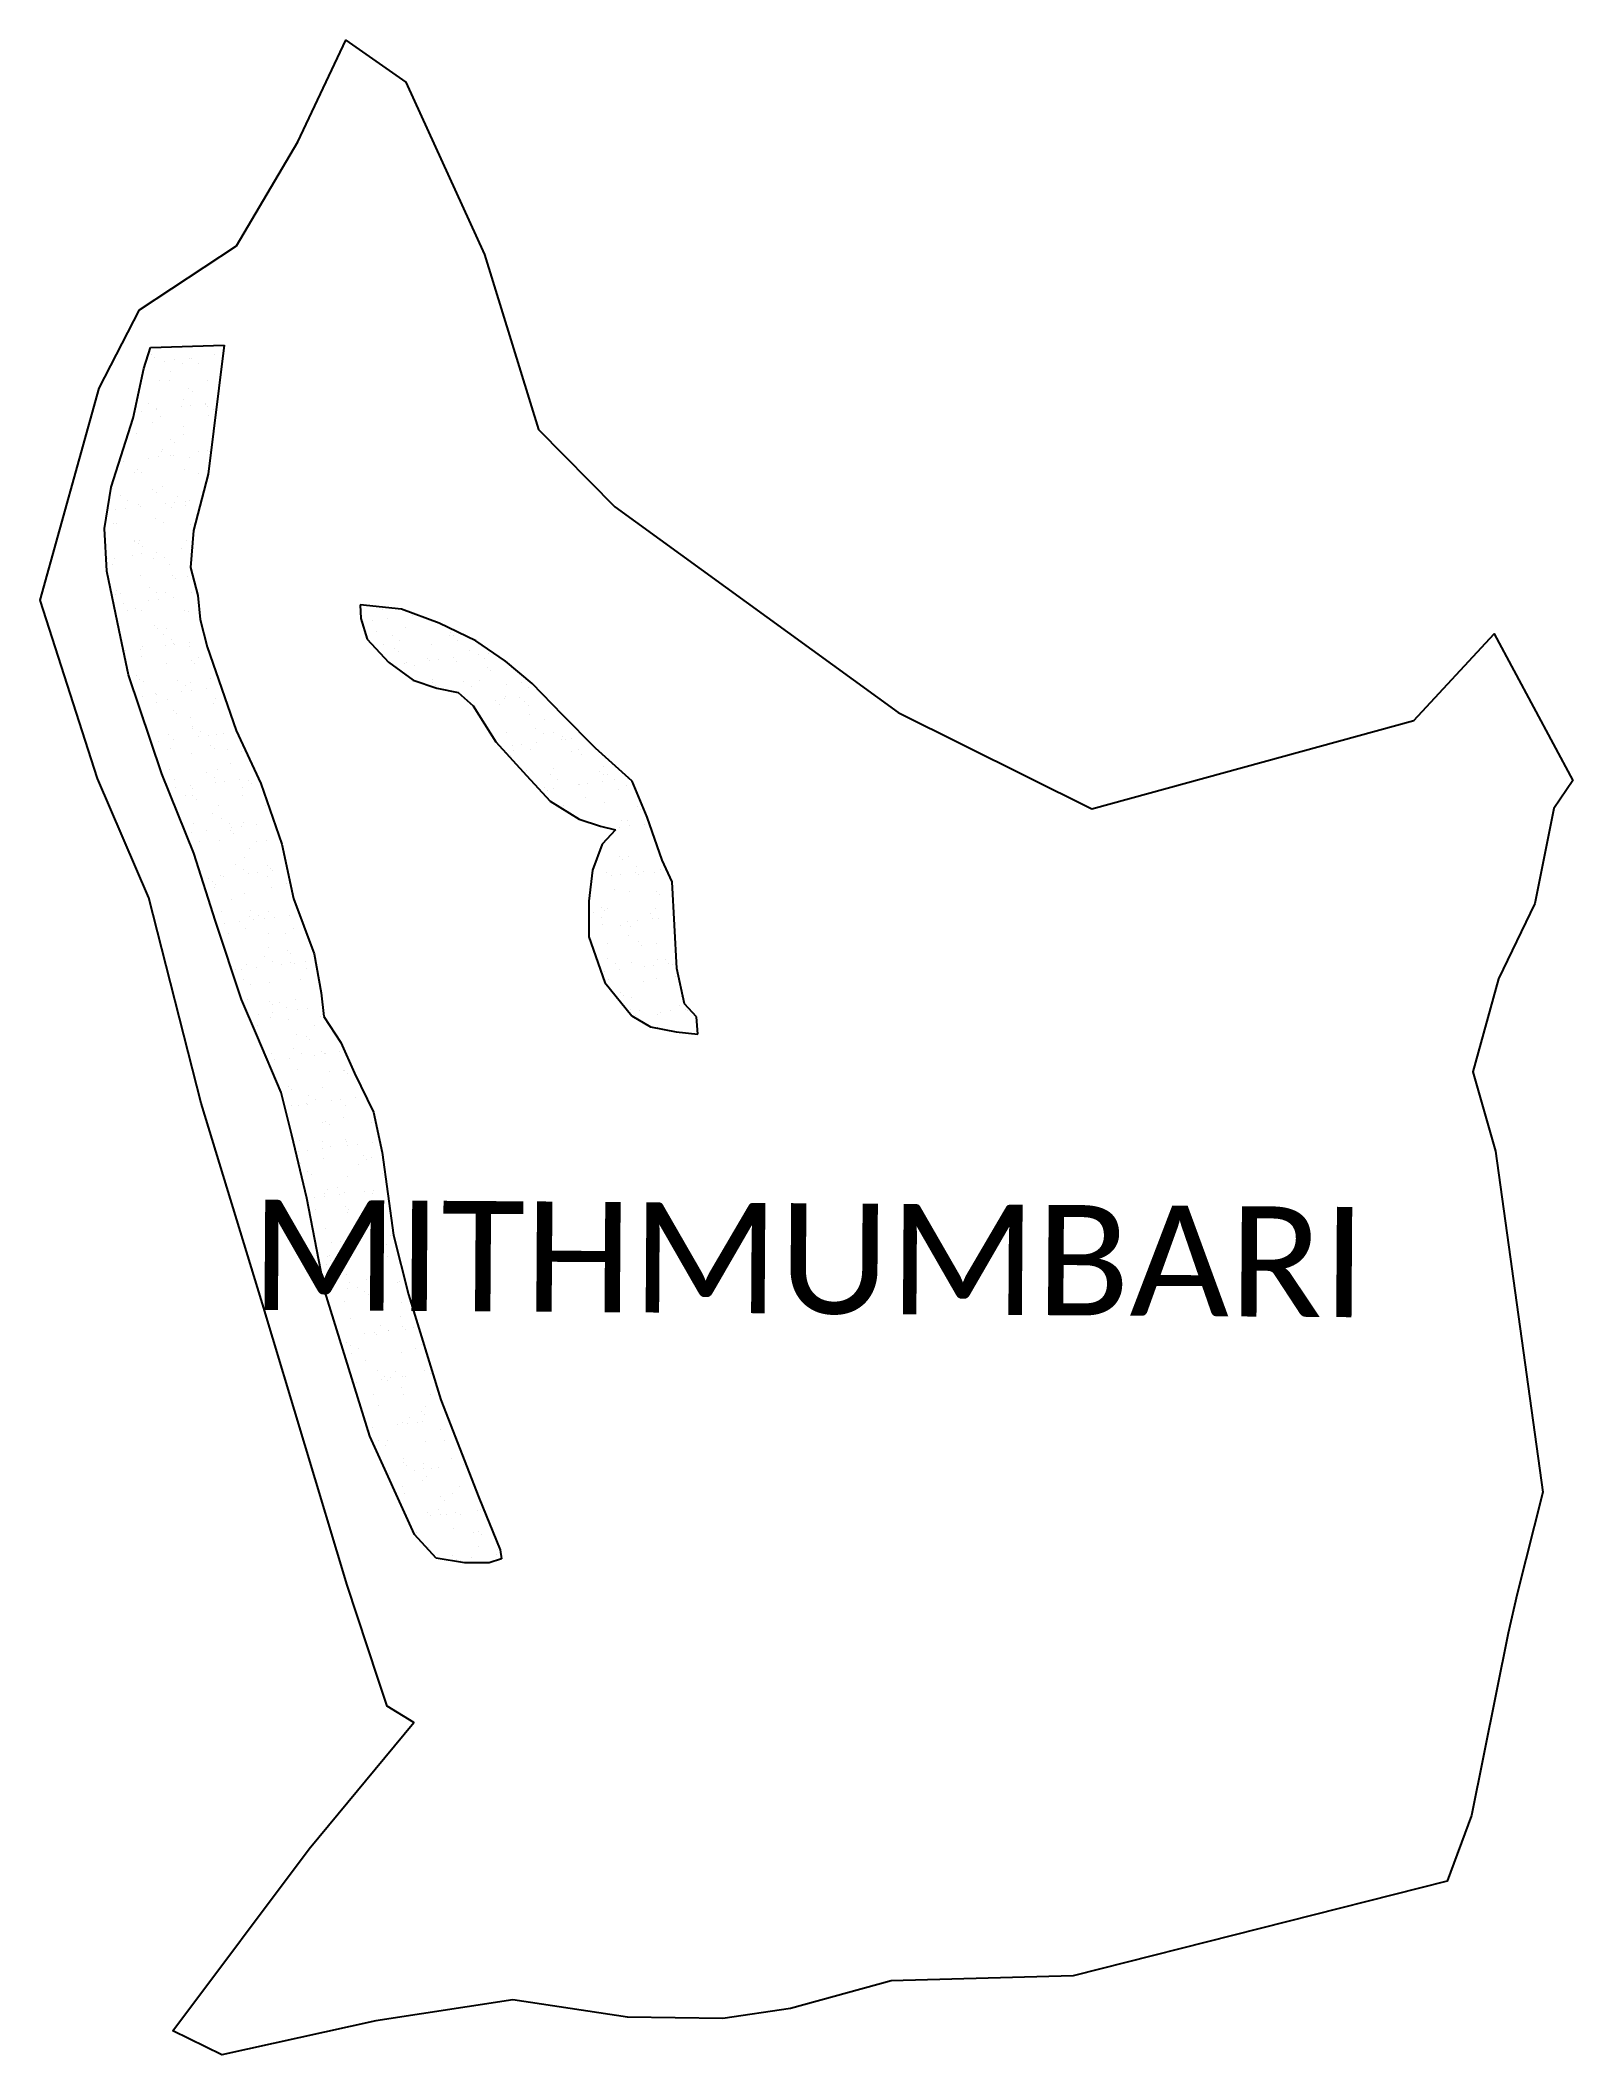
# Model space of a CAD drawing. Header units: metres. Extents: x 327657 to 329326, y 1807570 to 1809764.
import ezdxf

# ---------------------------------------------------------------- set-up
doc = ezdxf.new("R2010")
doc.units = ezdxf.units.M
doc.layers.add('SAND DUNES', color=42, linetype='Continuous')
doc.layers.add('VILLAGE NAME', color=250, linetype='Continuous')

msp = doc.modelspace()

# ---------------------------------------------------------------- linework, layer by layer
at = {"color": 3}
msp.add_lwpolyline([(327764.7, 1809470.3), (327870.5, 1809540.1), (327937.4, 1809653.3), (327989.6, 1809763.8), (328054.7, 1809718.3), (328140.7, 1809530.5), (328199.2, 1809339.9), (328282.3, 1809255.5), (328591.1, 1809031.7), (328801.9, 1808926.6), (329152.7, 1809022.9), (329240.1, 1809117.3), (329325.6, 1808957.7), (329305.1, 1808927), (329284.5, 1808823.5), (329244.7, 1808741.5), (329216.7, 1808640.1), (329241.6, 1808553.8), (329292.9, 1808182.3), (329265.2, 1808071.6), (329255.1, 1808028.8), (329215.4, 1807830.2), (329188.9, 1807758.9), (328781.6, 1807655.6), (328583.3, 1807650.1), (328473.8, 1807619.9), (328400, 1807609.1), (328296.1, 1807610.7), (328171.4, 1807629.4), (328022.3, 1807606.5), (327854.5, 1807569.7), (327801, 1807595.6), (327949.5, 1807793.8), (328063.5, 1807931.6), (328034.6, 1807949.2), (328024.5, 1807979.7), (327990.8, 1808081.2), (327898.8, 1808387.7), (327831.9, 1808606.3), (327775, 1808829.8), (327719.2, 1808959.7), (327656.8, 1809153.9), (327720.9, 1809385.1), (327764.7, 1809470.3)], dxfattribs=at)
at = {"layer": 'SAND DUNES'}
for p, q in [((327776.7, 1809429.1), (327857, 1809431.6)), ((327857, 1809431.6), (327839.6, 1809291.2)), ((327769.4, 1809406.3), (327776.7, 1809429.1)), ((327758, 1809352.3), (327769.4, 1809406.3)), ((327734, 1809277.2), (327758, 1809352.3)), ((327726.7, 1809232), (327734, 1809277.2)), ((327839.6, 1809291.2), (327823.5, 1809229.8)), ((327729.1, 1809185.7), (327726.7, 1809232)), ((327823.5, 1809229.8), (327820.5, 1809189.5)), ((327820.5, 1809189.5), (327828.5, 1809159.2)), ((327742.8, 1809120.8), (327729.1, 1809185.7)), ((327828.5, 1809159.2), (327831, 1809133.1)), ((328005, 1809148.8), (328005.8, 1809134)), ((328050.1, 1809144.3), (328005, 1809148.8)), ((328091.1, 1809129.1), (328050.1, 1809144.3)), ((327831, 1809133.1), (327838.6, 1809103.3)), ((328005.8, 1809134), (328012.8, 1809111.4)), ((328131, 1809109.8), (328091.1, 1809129.1)), ((327753, 1809072.6), (327742.8, 1809120.8)), ((327838.6, 1809103.3), (327870, 1809012.1)), ((328012.8, 1809111.4), (328036.1, 1809086.4)), ((328163.3, 1809087.5), (328131, 1809109.8)), ((328036.1, 1809086.4), (328063, 1809066.8)), ((328192.4, 1809063.4), (328163.3, 1809087.5)), ((327789.3, 1808965), (327753, 1809072.6)), ((328063, 1809066.8), (328088.6, 1809058.1)), ((328088.6, 1809058.1), (328112, 1809053.4)), ((328225.5, 1809029.3), (328192.4, 1809063.4)), ((328112, 1809053.4), (328128.1, 1809038.8)), ((328128.1, 1809038.8), (328152.7, 1808999.7)), ((328261.3, 1808992.8), (328225.5, 1809029.3)), ((327870, 1809012.1), (327897, 1808954.2)), ((328152.7, 1808999.7), (328186.2, 1808962.9)), ((328301.2, 1808956.9), (328261.3, 1808992.8)), ((327823.9, 1808878.6), (327789.3, 1808965)), ((327897, 1808954.2), (327919.9, 1808888.2)), ((328186.2, 1808962.9), (328212.2, 1808935.2)), ((328317.6, 1808917.6), (328301.2, 1808956.9)), ((328212.2, 1808935.2), (328243.6, 1808915.6)), ((328243.6, 1808915.6), (328266.9, 1808907.8)), ((328266.9, 1808907.8), (328283.1, 1808904)), ((328283.1, 1808904), (328268.6, 1808888.2)), ((328333.9, 1808871), (328317.6, 1808917.6)), ((327919.9, 1808888.2), (327932.7, 1808829)), ((328268.6, 1808888.2), (328258, 1808859.9)), ((327847.7, 1808804.4), (327823.9, 1808878.6)), ((328258, 1808859.9), (328254.1, 1808826.1)), ((328345, 1808847.1), (328333.9, 1808871)), ((328350.1, 1808752.7), (328345, 1808847.1)), ((327932.7, 1808829), (327955.1, 1808768.9)), ((328254.1, 1808826.1), (328254.3, 1808787.4)), ((327875.9, 1808718.9), (327847.7, 1808804.4)), ((328254.3, 1808787.4), (328271.5, 1808737.5)), ((327955.1, 1808768.9), (327962.6, 1808726.2)), ((328358.3, 1808714.3), (328350.1, 1808752.7)), ((328271.5, 1808737.5), (328301, 1808701.2)), ((327892.5, 1808680.3), (327875.9, 1808718.9)), ((327962.6, 1808726.2), (327965.6, 1808700.5)), ((328371.3, 1808700.2), (328358.3, 1808714.3)), ((327965.6, 1808700.5), (327984.2, 1808672.2)), ((328301, 1808701.2), (328321.2, 1808689.4)), ((328321.2, 1808689.4), (328349.1, 1808683.7)), ((328349.1, 1808683.7), (328373, 1808681.3)), ((328373, 1808681.3), (328371.3, 1808700.2)), ((327919.1, 1808617.6), (327892.5, 1808680.3)), ((327984.2, 1808672.2), (327999, 1808638.7)), ((328373, 1808681.3), (328373, 1808681.3)), ((327930.6, 1808571.3), (327919.1, 1808617.6)), ((327999, 1808638.7), (328019.8, 1808596.4)), ((328019.8, 1808596.4), (328029.1, 1808552.3)), ((327947.1, 1808502.5), (327930.6, 1808571.3)), ((328029.1, 1808552.3), (328041.6, 1808462.3)), ((327966.5, 1808401.3), (327947.1, 1808502.5)), ((328041.6, 1808462.3), (328057.6, 1808397.6)), ((328015.7, 1808243.6), (327966.5, 1808401.3)), ((328057.6, 1808397.6), (328092.9, 1808283)), ((328092.9, 1808283), (328134.3, 1808176.7)), ((328064.3, 1808136.5), (328015.7, 1808243.6)), ((328134.3, 1808176.7), (328157.7, 1808119.7)), ((328087.9, 1808110.7), (328064.3, 1808136.5)), ((328157.7, 1808119.7), (328159, 1808109.7)), ((328118.6, 1808105.4), (328087.9, 1808110.7)), ((328145.6, 1808105.6), (328118.6, 1808105.4)), ((328159, 1808109.7), (328145.6, 1808105.6))]:
    msp.add_line(p, q, dxfattribs=at)
at = {"layer": 'SAND DUNES', "linetype": 'Continuous'}
for p, q in [((327777.6, 1809422.1), (327777.6, 1809422.1)), ((327781.3, 1809418.7), (327781.3, 1809418.7)), ((327792.5, 1809414.4), (327792.5, 1809414.4)), ((327802.9, 1809415.7), (327802.9, 1809415.7)), ((327811.3, 1809411.5), (327811.3, 1809411.5)), ((327819.1, 1809417.7), (327819.1, 1809417.7)), ((327821, 1809417.6), (327821, 1809417.6)), ((327829.4, 1809412.2), (327829.4, 1809412.2)), ((327846.3, 1809421.1), (327846.3, 1809421.1)), ((327787, 1809393.2), (327787, 1809393.2)), ((327797.3, 1809393), (327797.3, 1809393)), ((327798.5, 1809402.6), (327798.5, 1809402.6)), ((327839.4, 1809393.4), (327839.4, 1809393.4)), ((327761.7, 1809363.7), (327761.7, 1809363.7)), ((327774.4, 1809367.8), (327774.4, 1809367.8)), ((327810.5, 1809364.9), (327810.5, 1809364.9)), ((327812.2, 1809373), (327812.2, 1809373)), ((327818.3, 1809384.2), (327818.3, 1809384.2)), ((327820.9, 1809366.2), (327820.9, 1809366.2)), ((327822, 1809380.8), (327822, 1809380.8)), ((327836.7, 1809367.4), (327836.7, 1809367.4)), ((327837.2, 1809368.2), (327837.2, 1809368.2)), ((327839.2, 1809364.7), (327839.2, 1809364.7)), ((327767, 1809359.6), (327767, 1809359.6)), ((327779, 1809347.7), (327779, 1809347.7)), ((327782.8, 1809362.3), (327782.8, 1809362.3)), ((327783.3, 1809361.6), (327783.3, 1809361.6)), ((327788, 1809354.6), (327788, 1809354.6)), ((327813, 1809342.8), (327813, 1809342.8)), ((327840.3, 1809354.9), (327840.3, 1809354.9)), ((327845.1, 1809362), (327845.1, 1809362)), ((327762, 1809335.1), (327762, 1809335.1)), ((327798.7, 1809329.3), (327798.7, 1809329.3)), ((327802.4, 1809325.8), (327802.4, 1809325.8)), ((327813.2, 1809334.4), (327813.2, 1809334.4)), ((327747.5, 1809305.4), (327747.5, 1809305.4)), ((327774.7, 1809308.8), (327774.7, 1809308.8)), ((327785.1, 1809310.1), (327785.1, 1809310.1)), ((327788.9, 1809316.1), (327788.9, 1809316.1)), ((327790.2, 1809317.6), (327790.2, 1809317.6)), ((327798.6, 1809312.1), (327798.6, 1809312.1)), ((327801.4, 1809312.1), (327801.4, 1809312.1)), ((327819.7, 1809309.8), (327819.7, 1809309.8)), ((327828.6, 1809315.4), (327828.6, 1809315.4)), ((327839, 1809316.7), (327839, 1809316.7)), ((327841.3, 1809316.3), (327841.3, 1809316.3)), ((327735.9, 1809276), (327735.9, 1809276)), ((327759.4, 1809292.7), (327759.4, 1809292.7)), ((327763, 1809296.5), (327763, 1809296.5)), ((327766.5, 1809292.9), (327766.5, 1809292.9)), ((327789.9, 1809277.5), (327789.9, 1809277.5)), ((327814.2, 1809295.9), (327814.2, 1809295.9)), ((327828.8, 1809292.5), (327828.8, 1809292.5)), ((327839.4, 1809291.4), (327839.4, 1809291.4)), ((327743.7, 1809267.7), (327743.7, 1809267.7)), ((327752.1, 1809262.3), (327752.1, 1809262.3)), ((327763.9, 1809258), (327763.9, 1809258)), ((327765.5, 1809255.9), (327765.5, 1809255.9)), ((327779.2, 1809274.3), (327779.2, 1809274.3)), ((327782.8, 1809270.9), (327782.8, 1809270.9)), ((327792.7, 1809259.3), (327792.7, 1809259.3)), ((327800.1, 1809254.8), (327800.1, 1809254.8)), ((327803.1, 1809260.6), (327803.1, 1809260.6)), ((327806, 1809267.4), (327806, 1809267.4)), ((327814.4, 1809261.9), (327814.4, 1809261.9)), ((327815.1, 1809257.3), (327815.1, 1809257.3)), ((327819.4, 1809262.6), (327819.4, 1809262.6)), ((327736.8, 1809237.5), (327736.8, 1809237.5)), ((327738.8, 1809252.6), (327738.8, 1809252.6)), ((327739.8, 1809237.7), (327739.8, 1809237.7)), ((327749.2, 1809253.9), (327749.2, 1809253.9)), ((327782.3, 1809242.7), (327782.3, 1809242.7)), ((327790.8, 1809239), (327790.8, 1809239)), ((327819.9, 1809236.4), (327819.9, 1809236.4)), ((327823.5, 1809233), (327823.5, 1809233)), ((327759.4, 1809217.5), (327759.4, 1809217.5)), ((327759.6, 1809219.3), (327759.6, 1809219.3)), ((327763.3, 1809215.9), (327763.3, 1809215.9)), ((327764.9, 1809219.4), (327764.9, 1809219.4)), ((327767.8, 1809212.1), (327767.8, 1809212.1)), ((327816.1, 1809218.8), (327816.1, 1809218.8)), ((327821.2, 1809211.1), (327821.2, 1809211.1)), ((327821.7, 1809217.1), (327821.7, 1809217.1)), ((327729.7, 1809199.8), (327729.7, 1809199.8)), ((327735.8, 1809192.9), (327735.8, 1809192.9)), ((327737.8, 1809198.9), (327737.8, 1809198.9)), ((327756.9, 1809203.1), (327756.9, 1809203.1)), ((327767.3, 1809204.4), (327767.3, 1809204.4)), ((327780.5, 1809199.8), (327780.5, 1809199.8)), ((327783.6, 1809206.4), (327783.6, 1809206.4)), ((327791.8, 1809200.5), (327791.8, 1809200.5)), ((327798, 1809192.5), (327798, 1809192.5)), ((327810.8, 1809209.8), (327810.8, 1809209.8)), ((327765.9, 1809180.9), (327765.9, 1809180.9)), ((327775.2, 1809167.3), (327775.2, 1809167.3)), ((327800.3, 1809181.4), (327800.3, 1809181.4)), ((327804, 1809178), (327804, 1809178)), ((327817, 1809180.2), (327817, 1809180.2)), ((327738.7, 1809160.4), (327738.7, 1809160.4)), ((327740, 1809164.4), (327740, 1809164.4)), ((327743.7, 1809161), (327743.7, 1809161)), ((327747.7, 1809150.3), (327747.7, 1809150.3)), ((327761, 1809144.9), (327761, 1809144.9)), ((327774.9, 1809153.6), (327774.9, 1809153.6)), ((327783.6, 1809161.9), (327783.6, 1809161.9)), ((327785.3, 1809154.9), (327785.3, 1809154.9)), ((327792.8, 1809161.9), (327792.8, 1809161.9)), ((327801.6, 1809156.9), (327801.6, 1809156.9)), ((327821.2, 1809162), (327821.2, 1809162)), ((328029.6, 1809144.3), (328029.6, 1809144.3)), ((327751.5, 1809142.7), (327751.5, 1809142.7)), ((327766.8, 1809142.3), (327766.8, 1809142.3)), ((327780.7, 1809126.5), (327780.7, 1809126.5)), ((327784.4, 1809123.1), (327784.4, 1809123.1)), ((327793.7, 1809123.4), (327793.7, 1809123.4)), ((327813.8, 1809142.3), (327813.8, 1809142.3)), ((327818, 1809141.7), (327818, 1809141.7)), ((328005.9, 1809136.4), (328005.9, 1809136.4)), ((328008.5, 1809130.8), (328008.5, 1809130.8)), ((328019, 1809132.1), (328019, 1809132.1)), ((328035.2, 1809134.1), (328035.2, 1809134.1)), ((328054.8, 1809124.1), (328054.8, 1809124.1)), ((328062.4, 1809137.4), (328062.4, 1809137.4)), ((327765.8, 1809100.8), (327765.8, 1809100.8)), ((327767.8, 1809103.8), (327767.8, 1809103.8)), ((327791, 1809117.1), (327791, 1809117.1)), ((327793, 1809104.1), (327793, 1809104.1)), ((327799.3, 1809111.7), (327799.3, 1809111.7)), ((327801.7, 1809107), (327801.7, 1809107)), ((327803.4, 1809105.4), (327803.4, 1809105.4)), ((327818.9, 1809103.1), (327818.9, 1809103.1)), ((327819.7, 1809107.4), (327819.7, 1809107.4)), ((328023.1, 1809120.3), (328023.1, 1809120.3)), ((328030.5, 1809105.8), (328030.5, 1809105.8)), ((328040.1, 1809115.6), (328040.1, 1809115.6)), ((328042.9, 1809101.9), (328042.9, 1809101.9)), ((328048.5, 1809110.2), (328048.5, 1809110.2)), ((328082.9, 1809106), (328082.9, 1809106)), ((328102.4, 1809115.2), (328102.4, 1809115.2)), ((328103.2, 1809119), (328103.2, 1809119)), ((328106.8, 1809115.6), (328106.8, 1809115.6)), ((328110.8, 1809109.8), (328110.8, 1809109.8)), ((328134, 1809105.4), (328134, 1809105.4)), ((327749.5, 1809098.7), (327749.5, 1809098.7)), ((327767.3, 1809092.5), (327767.3, 1809092.5)), ((327794.7, 1809084.8), (327794.7, 1809084.8)), ((327821.4, 1809088.6), (327821.4, 1809088.6)), ((327825.1, 1809085.2), (327825.1, 1809085.2)), ((327829.6, 1809092.1), (327829.6, 1809092.1)), ((328046.6, 1809098.5), (328046.6, 1809098.5)), ((328053.3, 1809084.6), (328053.3, 1809084.6)), ((328055.7, 1809085.6), (328055.7, 1809085.6)), ((328063.8, 1809082.5), (328063.8, 1809082.5)), ((328078.7, 1809090.6), (328078.7, 1809090.6)), ((328080.5, 1809087.9), (328080.5, 1809087.9)), ((328090.9, 1809089.2), (328090.9, 1809089.2)), ((328107.2, 1809091.2), (328107.2, 1809091.2)), ((328109.8, 1809087.1), (328109.8, 1809087.1)), ((328124.1, 1809099.5), (328124.1, 1809099.5)), ((328134.4, 1809094.6), (328134.4, 1809094.6)), ((328141, 1809090.2), (328141, 1809090.2)), ((328143.9, 1809081.1), (328143.9, 1809081.1)), ((328144.8, 1809095.9), (328144.8, 1809095.9)), ((328162.1, 1809087.3), (328162.1, 1809087.3)), ((327761.2, 1809071.5), (327761.2, 1809071.5)), ((327764.8, 1809068.1), (327764.8, 1809068.1)), ((327768.7, 1809065.2), (327768.7, 1809065.2)), ((327806.7, 1809066.9), (327806.7, 1809066.9)), ((327815.1, 1809061.5), (327815.1, 1809061.5)), ((327819.9, 1809064.6), (327819.9, 1809064.6)), ((327837.7, 1809057.9), (327837.7, 1809057.9)), ((327842.4, 1809069.1), (327842.4, 1809069.1)), ((328083.6, 1809064.1), (328083.6, 1809064.1)), ((328083.8, 1809067.5), (328083.8, 1809067.5)), ((328087.3, 1809060.7), (328087.3, 1809060.7)), ((328118.1, 1809065), (328118.1, 1809065)), ((328126.5, 1809059.6), (328126.5, 1809059.6)), ((328135, 1809066.8), (328135, 1809066.8)), ((328147.5, 1809077.7), (328147.5, 1809077.7)), ((328164.8, 1809061.7), (328164.8, 1809061.7)), ((328180.4, 1809064.6), (328180.4, 1809064.6)), ((328188.8, 1809059.2), (328188.8, 1809059.2)), ((327767.6, 1809049.2), (327767.6, 1809049.2)), ((327782.1, 1809052), (327782.1, 1809052)), ((327783, 1809042.3), (327783, 1809042.3)), ((327783.8, 1809051.3), (327783.8, 1809051.3)), ((327795.6, 1809046.3), (327795.6, 1809046.3)), ((327811, 1809054.6), (327811, 1809054.6)), ((327821.4, 1809055.9), (327821.4, 1809055.9)), ((327845.3, 1809041.9), (327845.3, 1809041.9)), ((327848, 1809046.5), (327848, 1809046.5)), ((328125.2, 1809041.7), (328125.2, 1809041.7)), ((328152.4, 1809045.1), (328152.4, 1809045.1)), ((328156.7, 1809040), (328156.7, 1809040)), ((328162.8, 1809046.4), (328162.8, 1809046.4)), ((328163.1, 1809048.8), (328163.1, 1809048.8)), ((328179.1, 1809048.4), (328179.1, 1809048.4)), ((328184.6, 1809043.3), (328184.6, 1809043.3)), ((328188.2, 1809039.8), (328188.2, 1809039.8)), ((327769.7, 1809026.7), (327769.7, 1809026.7)), ((327801.9, 1809033.6), (327801.9, 1809033.6)), ((327805.5, 1809030.2), (327805.5, 1809030.2)), ((327820.8, 1809026), (327820.8, 1809026)), ((327822.5, 1809016.7), (327822.5, 1809016.7)), ((327822.8, 1809014.1), (327822.8, 1809014.1)), ((328135.9, 1809028.3), (328135.9, 1809028.3)), ((328190, 1809029.8), (328190, 1809029.8)), ((328196.2, 1809014.4), (328196.2, 1809014.4)), ((328205.5, 1809023.8), (328205.5, 1809023.8)), ((327785.6, 1808999.7), (327785.6, 1808999.7)), ((327796.6, 1809007.7), (327796.6, 1809007.7)), ((327798.8, 1808992.1), (327798.8, 1808992.1)), ((327801.9, 1809001.8), (327801.9, 1809001.8)), ((327829.1, 1809005.1), (327829.1, 1809005.1)), ((327830.9, 1809011.3), (327830.9, 1809011.3)), ((327839.5, 1809006.4), (327839.5, 1809006.4)), ((327842.6, 1808995.7), (327842.6, 1808995.7)), ((327846.2, 1808992.3), (327846.2, 1808992.3)), ((327848.9, 1809008), (327848.9, 1809008)), ((327855.8, 1809008.4), (327855.8, 1809008.4)), ((327861.1, 1808991.7), (327861.1, 1808991.7)), ((328164, 1809010.2), (328164, 1809010.2)), ((328170.5, 1808995.6), (328170.5, 1808995.6)), ((328180.9, 1808996.9), (328180.9, 1808996.9)), ((328190.9, 1808991.3), (328190.9, 1808991.3)), ((328197.2, 1808998.9), (328197.2, 1808998.9)), ((328204.5, 1809009), (328204.5, 1809009)), ((328215.2, 1809009.6), (328215.2, 1809009.6)), ((328224.4, 1809002.3), (328224.4, 1809002.3)), ((328225.2, 1809005.4), (328225.2, 1809005.4)), ((328228.9, 1809002), (328228.9, 1809002)), ((328234.8, 1809003.5), (328234.8, 1809003.5)), ((328243.3, 1808991.5), (328243.3, 1808991.5)), ((327786, 1808975.3), (327786, 1808975.3)), ((327797.5, 1808969.2), (327797.5, 1808969.2)), ((327821.8, 1808987.5), (327821.8, 1808987.5)), ((327849.9, 1808969.4), (327849.9, 1808969.4)), ((327863.5, 1808976.3), (327863.5, 1808976.3)), ((327875.8, 1808989), (327875.8, 1808989)), ((328165, 1808988.3), (328165, 1808988.3)), ((328168.6, 1808984.9), (328168.6, 1808984.9)), ((328172.5, 1808989.8), (328172.5, 1808989.8)), ((328185.9, 1808968.8), (328185.9, 1808968.8)), ((328216.1, 1808971), (328216.1, 1808971)), ((328234.8, 1808989.4), (328234.8, 1808989.4)), ((328246.2, 1808985.9), (328246.2, 1808985.9)), ((328270.2, 1808972.6), (328270.2, 1808972.6)), ((327803.2, 1808959.2), (327803.2, 1808959.2)), ((327803.7, 1808950.2), (327803.7, 1808950.2)), ((327819.9, 1808952.3), (327819.9, 1808952.3)), ((327822.8, 1808949), (327822.8, 1808949)), ((327838.2, 1808966.5), (327838.2, 1808966.5)), ((327846.6, 1808961), (327846.6, 1808961)), ((327847.1, 1808955.6), (327847.1, 1808955.6)), ((327857.5, 1808956.9), (327857.5, 1808956.9)), ((327873.8, 1808958.9), (327873.8, 1808958.9)), ((327876.8, 1808950.5), (327876.8, 1808950.5)), ((327883.3, 1808957.9), (327883.3, 1808957.9)), ((327886.9, 1808954.5), (327886.9, 1808954.5)), ((328205.7, 1808950.4), (328205.7, 1808950.4)), ((328209.3, 1808947), (328209.3, 1808947)), ((328211.9, 1808964.2), (328211.9, 1808964.2)), ((328215.2, 1808949.4), (328215.2, 1808949.4)), ((328220.3, 1808958.8), (328220.3, 1808958.8)), ((328242.4, 1808952.8), (328242.4, 1808952.8)), ((328244.2, 1808953), (328244.2, 1808953)), ((328252.8, 1808954), (328252.8, 1808954)), ((328265.9, 1808967.5), (328265.9, 1808967.5)), ((328269.1, 1808956.1), (328269.1, 1808956.1)), ((328269.6, 1808964.1), (328269.6, 1808964.1)), ((328274.2, 1808963.8), (328274.2, 1808963.8)), ((328282.6, 1808958.4), (328282.6, 1808958.4)), ((328286.9, 1808948), (328286.9, 1808948)), ((328295.4, 1808952.3), (328295.4, 1808952.3)), ((328296.3, 1808959.4), (328296.3, 1808959.4)), ((327814.5, 1808941.8), (327814.5, 1808941.8)), ((327823, 1808940.8), (327823, 1808940.8)), ((327826.7, 1808937.4), (327826.7, 1808937.4)), ((327850.8, 1808930.9), (327850.8, 1808930.9)), ((327876.8, 1808941.5), (327876.8, 1808941.5)), ((327902, 1808930.2), (327902, 1808930.2)), ((328217.1, 1808932.5), (328217.1, 1808932.5)), ((328226.6, 1808930.9), (328226.6, 1808930.9)), ((328250.5, 1808939.2), (328250.5, 1808939.2)), ((328271.1, 1808934), (328271.1, 1808934)), ((328306.6, 1808929.6), (328306.6, 1808929.6)), ((328310.3, 1808926.2), (328310.3, 1808926.2)), ((327823.7, 1808910.4), (327823.7, 1808910.4)), ((327843.9, 1808921.3), (327843.9, 1808921.3)), ((327854, 1808916.3), (327854, 1808916.3)), ((327862.4, 1808910.8), (327862.4, 1808910.8)), ((327863.7, 1808902.9), (327863.7, 1808902.9)), ((327865.2, 1808906.1), (327865.2, 1808906.1)), ((327875.6, 1808907.4), (327875.6, 1808907.4)), ((327877.7, 1808911.9), (327877.7, 1808911.9)), ((327891.9, 1808909.4), (327891.9, 1808909.4)), ((328287.1, 1808906.6), (328287.1, 1808906.6)), ((328290, 1808913.6), (328290, 1808913.6)), ((328296.3, 1808913.8), (328296.3, 1808913.8)), ((328298.3, 1808908.2), (328298.3, 1808908.2)), ((328314.3, 1808909.9), (328314.3, 1808909.9)), ((327821.7, 1808900.7), (327821.7, 1808900.7)), ((327830.3, 1808891.6), (327830.3, 1808891.6)), ((327838, 1808902.8), (327838, 1808902.8)), ((327851.8, 1808892.3), (327851.8, 1808892.3)), ((327867.4, 1808899.5), (327867.4, 1808899.5)), ((327884.6, 1808883.4), (327884.6, 1808883.4)), ((327892.6, 1808891.3), (327892.6, 1808891.3)), ((327903, 1808891.7), (327903, 1808891.7)), ((328324.4, 1808895.7), (328324.4, 1808895.7)), ((327869.7, 1808866.1), (327869.7, 1808866.1)), ((327878.1, 1808860.6), (327878.1, 1808860.6)), ((327878.7, 1808873.4), (327878.7, 1808873.4)), ((327904.4, 1808865), (327904.4, 1808865)), ((327908, 1808861.6), (327908, 1808861.6)), ((327909.9, 1808859.9), (327909.9, 1808859.9)), ((328287.1, 1808874.6), (328287.1, 1808874.6)), ((328290.7, 1808871.2), (328290.7, 1808871.2)), ((328297.3, 1808875.2), (328297.3, 1808875.2)), ((328305.7, 1808863.4), (328305.7, 1808863.4)), ((328332.4, 1808860.4), (328332.4, 1808860.4)), ((327839.8, 1808851.2), (327839.8, 1808851.2)), ((327844.1, 1808847.9), (327844.1, 1808847.9)), ((327846.1, 1808841.4), (327846.1, 1808841.4)), ((327847.8, 1808844.5), (327847.8, 1808844.5)), ((327852.8, 1808853.8), (327852.8, 1808853.8)), ((327856, 1808853.3), (327856, 1808853.3)), ((327883.2, 1808856.6), (327883.2, 1808856.6)), ((327893.6, 1808857.9), (327893.6, 1808857.9)), ((327903.9, 1808853.2), (327903.9, 1808853.2)), ((327908.3, 1808841.1), (327908.3, 1808841.1)), ((327925.3, 1808845.5), (327925.3, 1808845.5)), ((328273, 1808856.9), (328273, 1808856.9)), ((328278.5, 1808853.8), (328278.5, 1808853.8)), ((328282, 1808838.8), (328282, 1808838.8)), ((328288.9, 1808855), (328288.9, 1808855)), ((328305.2, 1808857.1), (328305.2, 1808857.1)), ((328308, 1808855.1), (328308, 1808855.1)), ((328314.1, 1808858), (328314.1, 1808858)), ((328325.4, 1808857.2), (328325.4, 1808857.2)), ((328344.3, 1808838.4), (328344.3, 1808838.4)), ((327853.7, 1808815.3), (327853.7, 1808815.3)), ((327865.1, 1808828.4), (327865.1, 1808828.4)), ((327879.7, 1808834.8), (327879.7, 1808834.8)), ((327885.5, 1808815.9), (327885.5, 1808815.9)), ((328267.5, 1808819.7), (328267.5, 1808819.7)), ((328271.2, 1808816.3), (328271.2, 1808816.3)), ((328274, 1808818.4), (328274, 1808818.4)), ((328298.3, 1808836.7), (328298.3, 1808836.7)), ((328326.3, 1808818.6), (328326.3, 1808818.6)), ((328327.8, 1808836.8), (328327.8, 1808836.8)), ((328331.4, 1808833.3), (328331.4, 1808833.3)), ((327857.8, 1808801.7), (327857.8, 1808801.7)), ((327874.1, 1808803.8), (327874.1, 1808803.8)), ((327880.6, 1808796.3), (327880.6, 1808796.3)), ((327884.8, 1808810), (327884.8, 1808810)), ((327888.5, 1808806.6), (327888.5, 1808806.6)), ((327893.9, 1808810.4), (327893.9, 1808810.4)), ((327901.3, 1808807.1), (327901.3, 1808807.1)), ((327904.9, 1808814.6), (327904.9, 1808814.6)), ((327911.7, 1808808.4), (327911.7, 1808808.4)), ((327928, 1808810.4), (327928, 1808810.4)), ((327933, 1808796.5), (327933, 1808796.5)), ((328259.2, 1808813.6), (328259.2, 1808813.6)), ((328267.6, 1808808.2), (328267.6, 1808808.2)), ((328269.4, 1808800.9), (328269.4, 1808800.9)), ((328288.4, 1808800.2), (328288.4, 1808800.2)), ((328296.6, 1808804.3), (328296.6, 1808804.3)), ((328299.2, 1808798.2), (328299.2, 1808798.2)), ((328307, 1808805.5), (328307, 1808805.5)), ((328321.5, 1808813.2), (328321.5, 1808813.2)), ((328323.2, 1808807.6), (328323.2, 1808807.6)), ((328329.9, 1808807.8), (328329.9, 1808807.8)), ((327861.8, 1808791.2), (327861.8, 1808791.2)), ((327905.8, 1808790.6), (327905.8, 1808790.6)), ((327905.8, 1808776.1), (327905.8, 1808776.1)), ((327924.1, 1808790.8), (327924.1, 1808790.8)), ((327925.5, 1808772.2), (327925.5, 1808772.2)), ((328275, 1808779.8), (328275, 1808779.8)), ((328297.8, 1808788.6), (328297.8, 1808788.6)), ((328308.2, 1808781.8), (328308.2, 1808781.8)), ((328311.9, 1808778.4), (328311.9, 1808778.4)), ((328327.3, 1808780.1), (328327.3, 1808780.1)), ((327865.3, 1808755.1), (327865.3, 1808755.1)), ((327865.4, 1808751), (327865.4, 1808751)), ((327868.9, 1808751.7), (327868.9, 1808751.7)), ((327875.9, 1808752.2), (327875.9, 1808752.2)), ((327881.6, 1808757.7), (327881.6, 1808757.7)), ((327892.1, 1808754.3), (327892.1, 1808754.3)), ((327901.3, 1808765.7), (327901.3, 1808765.7)), ((327909.6, 1808760.2), (327909.6, 1808760.2)), ((327919.3, 1808757.6), (327919.3, 1808757.6)), ((327929.2, 1808768.8), (327929.2, 1808768.8)), ((327929.7, 1808758.9), (327929.7, 1808758.9)), ((327933.9, 1808758), (327933.9, 1808758)), ((327946, 1808760.9), (327946, 1808760.9)), ((327946.5, 1808752.7), (327946.5, 1808752.7)), ((328271.1, 1808749.4), (328271.1, 1808749.4)), ((328274.9, 1808763.4), (328274.9, 1808763.4)), ((328283.3, 1808757.9), (328283.3, 1808757.9)), ((328287.4, 1808751.4), (328287.4, 1808751.4)), ((328300.2, 1808759.6), (328300.2, 1808759.6)), ((328314.6, 1808754.8), (328314.6, 1808754.8)), ((328325, 1808756), (328325, 1808756)), ((328329.1, 1808762.3), (328329.1, 1808762.3)), ((328337.2, 1808763), (328337.2, 1808763)), ((328341.3, 1808758.1), (328341.3, 1808758.1)), ((328345.6, 1808757.6), (328345.6, 1808757.6)), ((327877.6, 1808741), (327877.6, 1808741)), ((327886.2, 1808735.6), (327886.2, 1808735.6)), ((327906.8, 1808737.5), (327906.8, 1808737.5)), ((327939.9, 1808740.6), (327939.9, 1808740.6)), ((328268.9, 1808745.2), (328268.9, 1808745.2)), ((328275.9, 1808741.3), (328275.9, 1808741.3)), ((328313.5, 1808738.4), (328313.5, 1808738.4)), ((328328.3, 1808741.5), (328328.3, 1808741.5)), ((328348.9, 1808743.9), (328348.9, 1808743.9)), ((328352.6, 1808740.5), (328352.6, 1808740.5)), ((327882.5, 1808719.2), (327882.5, 1808719.2)), ((327906, 1808717.2), (327906, 1808717.2)), ((327909.6, 1808713.8), (327909.6, 1808713.8)), ((327917, 1808715.4), (327917, 1808715.4)), ((327925.4, 1808710), (327925.4, 1808710)), ((327934.9, 1808719.5), (327934.9, 1808719.5)), ((327937.4, 1808708.1), (327937.4, 1808708.1)), ((327947.8, 1808709.4), (327947.8, 1808709.4)), ((327964.1, 1808711.4), (327964.1, 1808711.4)), ((328288.6, 1808726.8), (328288.6, 1808726.8)), ((328292.3, 1808723.4), (328292.3, 1808723.4)), ((328299.1, 1808707.7), (328299.1, 1808707.7)), ((328301.1, 1808721.1), (328301.1, 1808721.1)), ((328309.6, 1808707.3), (328309.6, 1808707.3)), ((328343.1, 1808706.6), (328343.1, 1808706.6)), ((328353, 1808712.8), (328353, 1808712.8)), ((328355.2, 1808722.6), (328355.2, 1808722.6)), ((328359.3, 1808708.6), (328359.3, 1808708.6)), ((328361.4, 1808707.4), (328361.4, 1808707.4)), ((327883.5, 1808701.5), (327883.5, 1808701.5)), ((327893.3, 1808690.8), (327893.3, 1808690.8)), ((327893.9, 1808702.7), (327893.9, 1808702.7)), ((327907.7, 1808699), (327907.7, 1808699)), ((327910.2, 1808704.8), (327910.2, 1808704.8)), ((327926.9, 1808697.7), (327926.9, 1808697.7)), ((327955.6, 1808690.4), (327955.6, 1808690.4)), ((327961.8, 1808700.5), (327961.8, 1808700.5)), ((328305.5, 1808701.9), (328305.5, 1808701.9)), ((328329.2, 1808703), (328329.2, 1808703)), ((328329.3, 1808688.9), (328329.3, 1808688.9)), ((328329.3, 1808688.2), (328329.3, 1808688.2)), ((328332.7, 1808705.3), (328332.7, 1808705.3)), ((328356.1, 1808684), (328356.1, 1808684)), ((327932.8, 1808665.2), (327932.8, 1808665.2)), ((327935.8, 1808680.9), (327935.8, 1808680.9)), ((327946.7, 1808679.3), (327946.7, 1808679.3)), ((327950.3, 1808675.9), (327950.3, 1808675.9)), ((327962.7, 1808661.9), (327962.7, 1808661.9)), ((327982.1, 1808661.9), (327982.1, 1808661.9)), ((327908.7, 1808660.4), (327908.7, 1808660.4)), ((327912, 1808653.2), (327912, 1808653.2)), ((327928.2, 1808655.3), (327928.2, 1808655.3)), ((327936.8, 1808642.4), (327936.8, 1808642.4)), ((327941.2, 1808659.8), (327941.2, 1808659.8)), ((327955.4, 1808658.6), (327955.4, 1808658.6)), ((327965.8, 1808659.9), (327965.8, 1808659.9)), ((327967.6, 1808659.8), (327967.6, 1808659.8)), ((327971.4, 1808640.2), (327971.4, 1808640.2)), ((327987.3, 1808641.4), (327987.3, 1808641.4)), ((327987.9, 1808641.7), (327987.9, 1808641.7)), ((327927.1, 1808624.3), (327927.1, 1808624.3)), ((327930.7, 1808620.9), (327930.7, 1808620.9)), ((327963.7, 1808623.4), (327963.7, 1808623.4)), ((327991, 1808638), (327991, 1808638)), ((327930, 1808603.7), (327930, 1808603.7)), ((327937.7, 1808603.8), (327937.7, 1808603.8)), ((327946.3, 1808605.8), (327946.3, 1808605.8)), ((327948, 1808604.9), (327948, 1808604.9)), ((327948.5, 1808615), (327948.5, 1808615)), ((327956.9, 1808609.6), (327956.9, 1808609.6)), ((327973.5, 1808609.1), (327973.5, 1808609.1)), ((327983.9, 1808610.4), (327983.9, 1808610.4)), ((327988.9, 1808603.2), (327988.9, 1808603.2)), ((328000.2, 1808612.4), (328000.2, 1808612.4)), ((328010.8, 1808614.7), (328010.8, 1808614.7)), ((327964.6, 1808584.9), (327964.6, 1808584.9)), ((327967.8, 1808586.5), (327967.8, 1808586.5)), ((327971.4, 1808583.1), (327971.4, 1808583.1)), ((327987.1, 1808590), (327987.1, 1808590)), ((328017, 1808585.1), (328017, 1808585.1)), ((327937.6, 1808553), (327937.6, 1808553)), ((327938.7, 1808565.3), (327938.7, 1808565.3)), ((327948.1, 1808554.2), (327948.1, 1808554.2)), ((327964.3, 1808564.8), (327964.3, 1808564.8)), ((327964.3, 1808556.3), (327964.3, 1808556.3)), ((327972.7, 1808559.4), (327972.7, 1808559.4)), ((327988.7, 1808567), (327988.7, 1808567)), ((327989.9, 1808564.6), (327989.9, 1808564.6)), ((327991.5, 1808559.6), (327991.5, 1808559.6)), ((328001.9, 1808560.9), (328001.9, 1808560.9)), ((328018.2, 1808562.9), (328018.2, 1808562.9)), ((327940.6, 1808540.2), (327940.6, 1808540.2)), ((327948.2, 1808531.5), (327948.2, 1808531.5)), ((327965.6, 1808546.3), (327965.6, 1808546.3)), ((328002.9, 1808539.8), (328002.9, 1808539.8)), ((328008.5, 1808548.6), (328008.5, 1808548.6)), ((328012.1, 1808545.2), (328012.1, 1808545.2)), ((328018, 1808546.6), (328018, 1808546.6)), ((327951.9, 1808528.1), (327951.9, 1808528.1)), ((327969.2, 1808512), (327969.2, 1808512)), ((327980, 1808514.6), (327980, 1808514.6)), ((327988.4, 1808509.2), (327988.4, 1808509.2)), ((327990.8, 1808526.1), (327990.8, 1808526.1)), ((328009.6, 1808510.1), (328009.6, 1808510.1)), ((328018.9, 1808508), (328018.9, 1808508)), ((328020, 1808511.4), (328020, 1808511.4)), ((328029.4, 1808529.1), (328029.4, 1808529.1)), ((327955.7, 1808503.5), (327955.7, 1808503.5)), ((327956.4, 1808490), (327956.4, 1808490)), ((327966.1, 1808504.8), (327966.1, 1808504.8)), ((327966.6, 1808507.8), (327966.6, 1808507.8)), ((327982.4, 1808506.8), (327982.4, 1808506.8)), ((327988.9, 1808493.6), (327988.9, 1808493.6)), ((327991.8, 1808487.5), (327991.8, 1808487.5)), ((327992.6, 1808490.2), (327992.6, 1808490.2)), ((328018.6, 1808489.6), (328018.6, 1808489.6)), ((327967.5, 1808469.2), (327967.5, 1808469.2)), ((327995.8, 1808464.4), (327995.8, 1808464.4)), ((328009.8, 1808474.1), (328009.8, 1808474.1)), ((328019.9, 1808469.5), (328019.9, 1808469.5)), ((327973.7, 1808454), (327973.7, 1808454)), ((327984.2, 1808455.3), (327984.2, 1808455.3)), ((327992.7, 1808449), (327992.7, 1808449)), ((328000.4, 1808457.3), (328000.4, 1808457.3)), ((328004.2, 1808459), (328004.2, 1808459)), ((328027.6, 1808460.6), (328027.6, 1808460.6)), ((328029.6, 1808455.7), (328029.6, 1808455.7)), ((328033.3, 1808452.3), (328033.3, 1808452.3)), ((328038, 1808461.9), (328038, 1808461.9)), ((327968.5, 1808430.7), (327968.5, 1808430.7)), ((327969.4, 1808438.7), (327969.4, 1808438.7)), ((327972.1, 1808439.8), (327972.1, 1808439.8)), ((327973, 1808435.2), (327973, 1808435.2)), ((328020.8, 1808430.9), (328020.8, 1808430.9)), ((328034.4, 1808439.4), (328034.4, 1808439.4)), ((327990.3, 1808419.2), (327990.3, 1808419.2)), ((327991.8, 1808404.5), (327991.8, 1808404.5)), ((327993.7, 1808410.4), (327993.7, 1808410.4)), ((328002.2, 1808405.8), (328002.2, 1808405.8)), ((328010, 1808400.8), (328010, 1808400.8)), ((328011.6, 1808414.2), (328011.6, 1808414.2)), ((328018.5, 1808407.8), (328018.5, 1808407.8)), ((328019.9, 1808408.8), (328019.9, 1808408.8)), ((328045.7, 1808411.1), (328045.7, 1808411.1)), ((328047.7, 1808412), (328047.7, 1808412)), ((327969.4, 1808392.1), (327969.4, 1808392.1)), ((327987.9, 1808389.6), (327987.9, 1808389.6)), ((328013.7, 1808397.4), (328013.7, 1808397.4)), ((328021.8, 1808392.4), (328021.8, 1808392.4)), ((328031, 1808381.3), (328031, 1808381.3)), ((328050.2, 1808389.2), (328050.2, 1808389.2)), ((327994.6, 1808371.9), (327994.6, 1808371.9)), ((328009.8, 1808355), (328009.8, 1808355)), ((328020.3, 1808356.3), (328020.3, 1808356.3)), ((328027.3, 1808364), (328027.3, 1808364)), ((328035.7, 1808358.6), (328035.7, 1808358.6)), ((328036.5, 1808358.3), (328036.5, 1808358.3)), ((328048.7, 1808373.4), (328048.7, 1808373.4)), ((328050.7, 1808362.9), (328050.7, 1808362.9)), ((328054.4, 1808359.5), (328054.4, 1808359.5)), ((328063.7, 1808361.6), (328063.7, 1808361.6)), ((327982.6, 1808351.6), (327982.6, 1808351.6)), ((327990.5, 1808345.8), (327990.5, 1808345.8)), ((327994.1, 1808342.4), (327994.1, 1808342.4)), ((327995.6, 1808333.4), (327995.6, 1808333.4)), ((328003.6, 1808339.4), (328003.6, 1808339.4)), ((328022.7, 1808353.8), (328022.7, 1808353.8)), ((328049.6, 1808334.9), (328049.6, 1808334.9)), ((328065.9, 1808339), (328065.9, 1808339)), ((328071.7, 1808343.4), (328071.7, 1808343.4)), ((328011.4, 1808326.3), (328011.4, 1808326.3)), ((328023.7, 1808315.3), (328023.7, 1808315.3)), ((328043.1, 1808313.8), (328043.1, 1808313.8)), ((328074.8, 1808314.6), (328074.8, 1808314.6)), ((328081.8, 1808312.1), (328081.8, 1808312.1)), ((328000.7, 1808302.1), (328000.7, 1808302.1)), ((328019.4, 1808289.1), (328019.4, 1808289.1)), ((328027.9, 1808305.5), (328027.9, 1808305.5)), ((328031.2, 1808307.9), (328031.2, 1808307.9)), ((328034.8, 1808304.5), (328034.8, 1808304.5)), ((328038.3, 1808306.8), (328038.3, 1808306.8)), ((328050.6, 1808296.3), (328050.6, 1808296.3)), ((328051.5, 1808308.3), (328051.5, 1808308.3)), ((328054.6, 1808308.8), (328054.6, 1808308.8)), ((328081.7, 1808288.8), (328081.7, 1808288.8)), ((328024.6, 1808276.8), (328024.6, 1808276.8)), ((328052.1, 1808288.4), (328052.1, 1808288.4)), ((328071.9, 1808270), (328071.9, 1808270)), ((328075.5, 1808266.6), (328075.5, 1808266.6)), ((328075.8, 1808276.1), (328075.8, 1808276.1)), ((328015.3, 1808249.5), (328015.3, 1808249.5)), ((328018.7, 1808252.6), (328018.7, 1808252.6)), ((328045.9, 1808256), (328045.9, 1808256)), ((328051.5, 1808257.8), (328051.5, 1808257.8)), ((328056.4, 1808257.3), (328056.4, 1808257.3)), ((328058.8, 1808263.6), (328058.8, 1808263.6)), ((328067.2, 1808258.1), (328067.2, 1808258.1)), ((328072.6, 1808259.3), (328072.6, 1808259.3)), ((328092.8, 1808250.5), (328092.8, 1808250.5)), ((328099.8, 1808262.6), (328099.8, 1808262.6)), ((328025.6, 1808238.2), (328025.6, 1808238.2)), ((328032.5, 1808233.5), (328032.5, 1808233.5)), ((328035.1, 1808238.9), (328035.1, 1808238.9)), ((328076.8, 1808237.6), (328076.8, 1808237.6)), ((328097.4, 1808238.6), (328097.4, 1808238.6)), ((328112.6, 1808232.1), (328112.6, 1808232.1)), ((328036.8, 1808203.1), (328036.8, 1808203.1)), ((328052.3, 1808215.1), (328052.3, 1808215.1)), ((328052.5, 1808219.2), (328052.5, 1808219.2)), ((328056, 1808211.7), (328056, 1808211.7)), ((328064, 1808206.5), (328064, 1808206.5)), ((328074.4, 1808207.8), (328074.4, 1808207.8)), ((328074.6, 1808213.4), (328074.6, 1808213.4)), ((328083, 1808207.9), (328083, 1808207.9)), ((328090.7, 1808209.8), (328090.7, 1808209.8)), ((328104.8, 1808219.5), (328104.8, 1808219.5)), ((328117.9, 1808213.1), (328117.9, 1808213.1)), ((328050.9, 1808188.7), (328050.9, 1808188.7)), ((328053.4, 1808180.7), (328053.4, 1808180.7)), ((328073.2, 1808195.6), (328073.2, 1808195.6)), ((328077.7, 1808199), (328077.7, 1808199)), ((328105.8, 1808181), (328105.8, 1808181)), ((328113.2, 1808188.3), (328113.2, 1808188.3)), ((328078.7, 1808160.5), (328078.7, 1808160.5)), ((328082, 1808157), (328082, 1808157)), ((328090.3, 1808163.2), (328090.3, 1808163.2)), ((328092.5, 1808158.3), (328092.5, 1808158.3)), ((328093, 1808177.2), (328093, 1808177.2)), ((328096.7, 1808173.8), (328096.7, 1808173.8)), ((328098.7, 1808157.7), (328098.7, 1808157.7)), ((328108.7, 1808160.3), (328108.7, 1808160.3)), ((328113.9, 1808157.7), (328113.9, 1808157.7)), ((328132.7, 1808162), (328132.7, 1808162)), ((328135.9, 1808163.6), (328135.9, 1808163.6)), ((328066.7, 1808138.5), (328066.7, 1808138.5)), ((328106.8, 1808142.4), (328106.8, 1808142.4)), ((328128.9, 1808138.1), (328128.9, 1808138.1)), ((328133.7, 1808139.3), (328133.7, 1808139.3)), ((328137.4, 1808135.9), (328137.4, 1808135.9)), ((328079.6, 1808121.9), (328079.6, 1808121.9)), ((328133.7, 1808123.4), (328133.7, 1808123.4)), ((328154, 1808114.1), (328154, 1808114.1)), ((328154.6, 1808119.8), (328154.6, 1808119.8)), ((328106.1, 1808113), (328106.1, 1808113)), ((328110.5, 1808108.8), (328110.5, 1808108.8)), ((328114.5, 1808107.5), (328114.5, 1808107.5)), ((328126.8, 1808110.8), (328126.8, 1808110.8))]:
    msp.add_line(p, q, dxfattribs=at)

# ---------------------------------------------------------------- texts
at = {"layer": 'VILLAGE NAME', "insert": (327886.5, 1808501.2), "char_height": 120.11, "attachment_point": 1, "rotation": 359.6139}
msp.add_mtext_dynamic_manual_height_columns('{\\fCalibri|b0|i0|c0|p34;MITHMUMBARI}', width=1185.224, gutter_width=600.6, heights=[0], dxfattribs=at)

doc.saveas('drawing.dxf')
